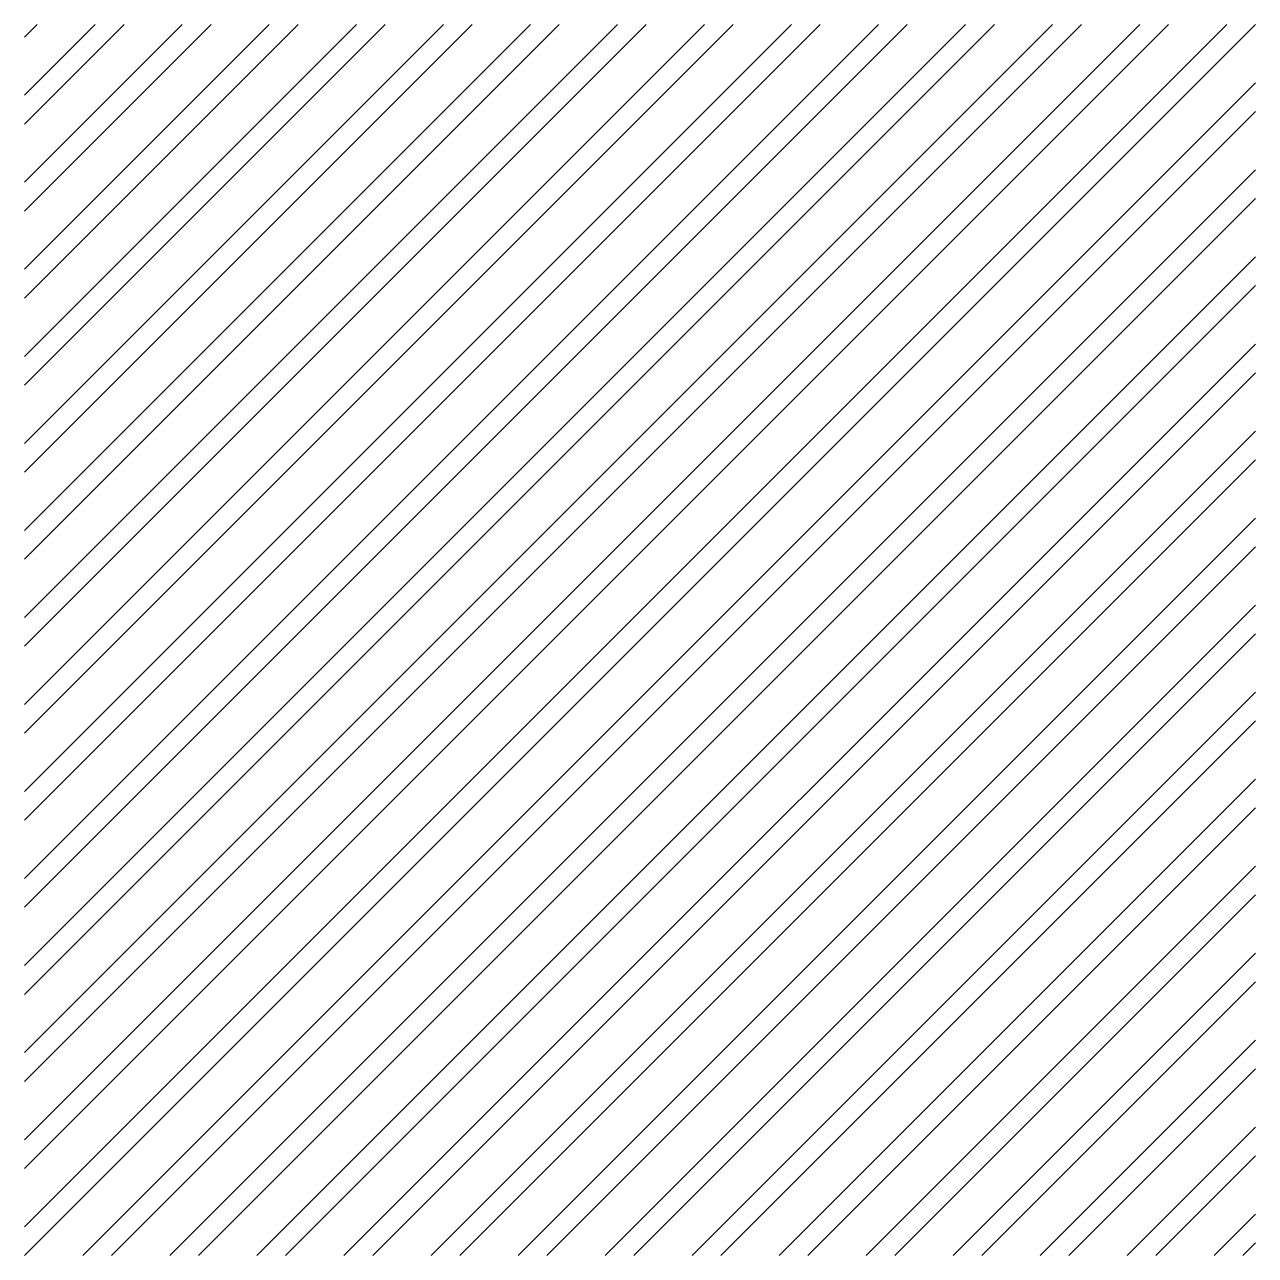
# Model space of a CAD drawing. Header units: millimetres. Extents: x 0 to 100, y 0 to 100.
import ezdxf

# ---------------------------------------------------------------- set-up
doc = ezdxf.new("R2010")
doc.units = ezdxf.units.MM
doc.linetypes.add('K5LT32768', pattern=[0])

msp = doc.modelspace()

# ---------------------------------------------------------------- linework, layer by layer
at = {"color": 7, "linetype": 'K5LT32768', "lineweight": 18}
for p, q in [((0, 0), (100, 100)), ((0, 7.07), (92.93, 100)), ((0, 14.14), (85.86, 100)), ((0, 21.21), (78.79, 100)), ((0, 28.28), (71.72, 100)), ((0, 35.36), (64.64, 100)), ((0, 42.43), (57.57, 100)), ((0, 49.5), (50.5, 100)), ((0, 56.57), (43.43, 100)), ((0, 63.64), (36.36, 100)), ((0, 70.71), (29.29, 100)), ((0, 77.78), (22.22, 100)), ((0, 84.85), (15.15, 100)), ((0, 91.92), (8.08, 100)), ((0, 98.99), (1.01, 100)), ((0, 2.33), (97.67, 100)), ((0, 9.4), (90.6, 100)), ((0, 16.48), (83.52, 100)), ((0, 23.55), (76.45, 100)), ((0, 30.62), (69.38, 100)), ((0, 37.69), (62.31, 100)), ((0, 44.76), (55.24, 100)), ((0, 51.83), (48.17, 100)), ((0, 58.9), (41.1, 100)), ((0, 65.97), (34.03, 100)), ((0, 73.04), (26.96, 100)), ((0, 80.12), (19.88, 100)), ((0, 87.19), (12.81, 100)), ((0, 94.26), (5.74, 100)), ((4.74, 0), (100, 95.26)), ((7.07, 0), (100, 92.93)), ((11.81, 0), (100, 88.19)), ((14.14, 0), (100, 85.86)), ((18.88, 0), (100, 81.12)), ((21.21, 0), (100, 78.79)), ((25.95, 0), (100, 74.05)), ((28.28, 0), (100, 71.72)), ((33.02, 0), (100, 66.98)), ((35.36, 0), (100, 64.64)), ((40.09, 0), (100, 59.91)), ((42.43, 0), (100, 57.57)), ((47.16, 0), (100, 52.84)), ((49.5, 0), (100, 50.5)), ((54.24, 0), (100, 45.76)), ((56.57, 0), (100, 43.43)), ((61.31, 0), (100, 38.69)), ((63.64, 0), (100, 36.36)), ((68.38, 0), (100, 31.62)), ((70.71, 0), (100, 29.29)), ((75.45, 0), (100, 24.55)), ((77.78, 0), (100, 22.22)), ((82.52, 0), (100, 17.48)), ((84.85, 0), (100, 15.15)), ((89.59, 0), (100, 10.41)), ((91.92, 0), (100, 8.08)), ((96.66, 0), (100, 3.34)), ((98.99, 0), (100, 1.01))]:
    msp.add_line(p, q, dxfattribs=at)

doc.saveas('drawing.dxf')
